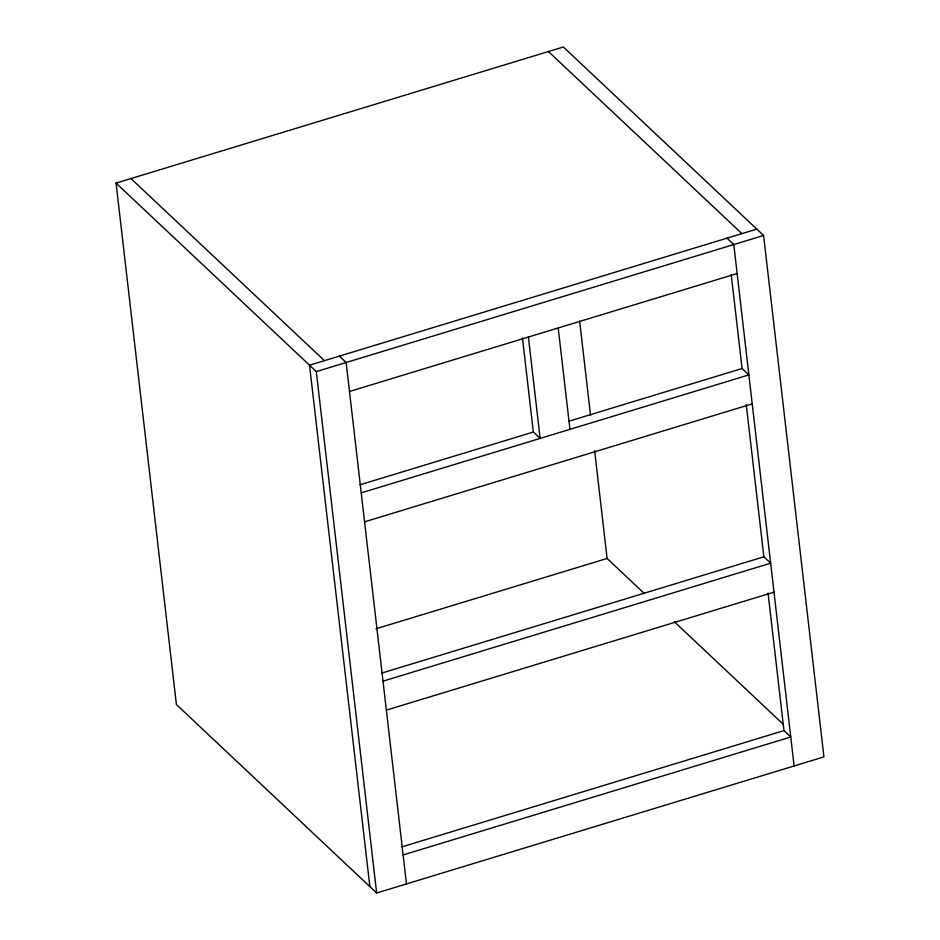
<?xml version="1.0" encoding="UTF-8"?>
<svg xmlns="http://www.w3.org/2000/svg" width="940" height="940" viewBox="0 0 940 940"><rect width="100%" height="100%" fill="white"/><g stroke="black" fill="none" stroke-linecap="round" stroke-linejoin="round"><path stroke-width="1.41" d="M116.067 183.1L563.354 47L763.597 235.482L823.934 756.9L376.646 893L176.403 704.518L116.067 183.1L316.31 371.582L376.646 893M756.818 229.09L309.53 365.202L369.855 886.608M316.31 371.582L763.597 235.482M349.48 391.475L737.136 273.528M360.02 484.781L533.344 432.036L540.136 438.428L528.398 337.037M568.759 421.261L742.083 368.515L748.863 374.907L361.219 492.865M364.567 521.829L752.223 403.871M375.953 628.801L607.099 558.466L644.511 593.681M381.828 673.052L763.868 556.809L770.647 563.201L383.003 681.159M386.352 710.123L774.008 592.165M401.944 846.858L783.972 730.615L790.763 737.007L403.107 854.954M548.443 51.535L741.907 233.625M726.996 238.172L733.788 244.553L794.112 765.971M674.438 621.845L783.455 724.458M339.34 356.119L346.132 362.511L406.468 883.929M130.977 178.565L324.441 360.666M731.191 274.374L742.083 368.515M746.266 404.729L763.868 556.809M768.05 593.023L783.972 730.615M579.628 320.987L590.579 415.691M594.632 450.648L607.099 558.466M558.219 327.966L569.946 429.357M522.452 337.895L533.344 432.036"/></g></svg>
